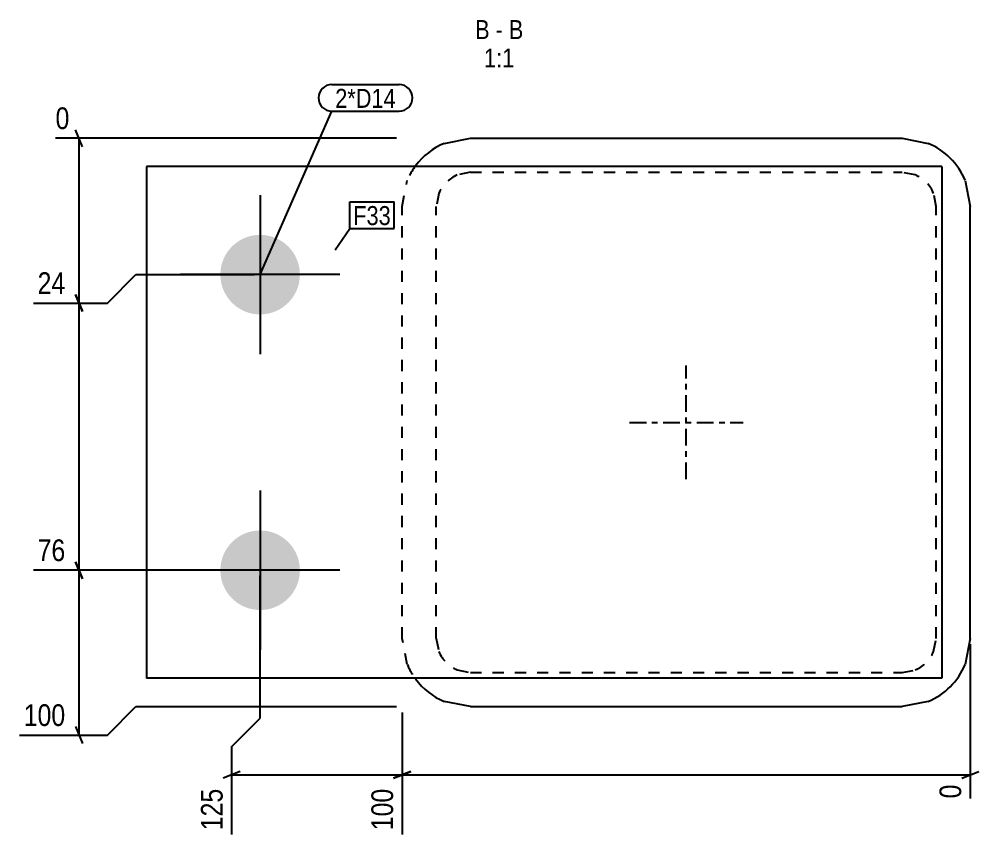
# Model space of a CAD drawing. Header units: millimetres. Extents: x 20 to 27814, y 2 to 799.
# Drawn here: x 6475.4 to 6644.3, y 2.3 to 145.8 of the extents above; entities that cross this region are included whole.
import ezdxf

# ---------------------------------------------------------------- set-up
doc = ezdxf.new("R2010")
doc.units = ezdxf.units.MM
doc.linetypes.add('DXK_LINE_DOT2', pattern=[3.9198, 1.9599, -1.9599])
doc.linetypes.add('DXK_LINE_DOT3', pattern=[5.9187, 2.979, -0.9799, 0.9799, -0.9799])
for name, color, linetype in [('MÅLSÆTNING', 7, 'Continuous'), ('STÅL', 7, 'Continuous'), ('TEKST', 7, 'Continuous')]:
    doc.layers.add(name, color=color, linetype=linetype)
doc.styles.add('Arial Narrow', font='ARIALN.TTF', dxfattribs={"height": 0.2})

msp = doc.modelspace()

# ---------------------------------------------------------------- hatches: boundary and pattern name
at = {"layer": 'STÅL', "linetype": 'Continuous'}
for points in [[(6517.84, 93.87, -1), (6517.84, 107.87, -1)], [(6517.84, 41.87, -1), (6517.84, 55.87, -1)]]:
    msp.add_hatch(color=96, dxfattribs=at).paths.add_polyline_path(points)

# ---------------------------------------------------------------- linework, layer by layer
at = {"layer": 'MÅLSÆTNING', "color": 7, "linetype": 'Continuous'}
for p, q in [((6486.57, 123.37), (6485.37, 126.37)), ((6541.84, 124.87), (6481.83, 124.87)), ((6485.97, 95.87), (6485.97, 124.87)), ((6490.97, 95.87), (6495.97, 100.87)), ((6490.97, 95.87), (6495.97, 100.87)), ((6495.97, 100.87), (6516.84, 100.87)), ((6495.97, 100.87), (6516.84, 100.87)), ((6485.37, 97.37), (6486.57, 94.37)), ((6486.57, 94.37), (6485.37, 97.37)), ((6477.94, 95.87), (6490.97, 95.87)), ((6477.94, 95.87), (6490.97, 95.87)), ((6485.97, 48.87), (6485.97, 95.87)), ((6485.37, 50.37), (6486.57, 47.37)), ((6486.57, 47.37), (6485.37, 50.37)), ((6516.84, 48.87), (6477.94, 48.87)), ((6516.84, 48.87), (6477.94, 48.87)), ((6485.97, 19.87), (6485.97, 48.87)), ((6517.84, 22.87), (6517.84, 47.87)), ((6642.84, 35.87), (6642.84, 8.73)), ((6490.97, 19.87), (6495.97, 24.87)), ((6495.97, 24.87), (6541.84, 24.87)), ((6542.84, 23.87), (6542.84, 2.4)), ((6542.84, 23.87), (6542.84, 2.4)), ((6512.84, 17.87), (6517.84, 22.87)), ((6485.37, 21.37), (6486.57, 18.37)), ((6475.5, 19.87), (6490.97, 19.87)), ((6512.84, 2.4), (6512.84, 17.87)), ((6514.34, 13.47), (6511.34, 12.27)), ((6512.84, 12.87), (6542.84, 12.87)), ((6544.34, 13.47), (6541.34, 12.27)), ((6541.34, 12.27), (6544.34, 13.47)), ((6542.84, 12.87), (6642.84, 12.87)), ((6641.34, 12.27), (6644.34, 13.47))]:
    msp.add_line(p, q, dxfattribs=at)
at = {"layer": 'STÅL', "color": 2, "linetype": 'Continuous'}
for p, q in [((6550.25, 123.96), (6554.84, 124.87)), ((6554.84, 124.87), (6630.84, 124.87)), ((6630.84, 124.87), (6635.43, 123.96)), ((6637.84, 119.87), (6497.84, 119.87)), ((6497.84, 119.87), (6497.84, 29.87)), ((6637.84, 119.87), (6637.84, 29.87)), ((6641.92, 117.46), (6642.84, 112.87)), ((6642.84, 36.87), (6642.84, 112.87)), ((6642.84, 36.87), (6641.92, 32.28)), ((6637.84, 29.87), (6497.84, 29.87)), ((6554.84, 24.87), (6550.25, 25.78)), ((6635.43, 25.78), (6630.84, 24.87)), ((6554.84, 24.87), (6630.84, 24.87))]:
    msp.add_line(p, q, dxfattribs=at)
at = {"layer": 'STÅL', "color": 7, "linetype": 'DXK_LINE_DOT2'}
for p, q in [((6554.84, 118.87), (6552.54, 118.41)), ((6554.84, 118.87), (6630.84, 118.87)), ((6633.13, 118.41), (6630.84, 118.87)), ((6542.84, 112.87), (6543.75, 117.46)), ((6549.3, 115.17), (6548.84, 112.87)), ((6636.84, 112.87), (6636.38, 115.17)), ((6542.84, 36.87), (6542.84, 112.87)), ((6548.84, 36.87), (6548.84, 112.87)), ((6636.84, 36.87), (6636.84, 112.87)), ((6543.75, 32.28), (6542.84, 36.87)), ((6548.84, 36.87), (6549.3, 34.57)), ((6636.38, 34.57), (6636.84, 36.87)), ((6552.54, 31.33), (6554.84, 30.87)), ((6554.84, 30.87), (6630.84, 30.87)), ((6630.84, 30.87), (6633.13, 31.33))]:
    msp.add_line(p, q, dxfattribs=at)
at = {"layer": 'STÅL', "color": 96, "linetype": 'Continuous'}
for p, q in [((6517.84, 114.87), (6517.84, 86.87)), ((6531.84, 100.87), (6503.84, 100.87)), ((6517.84, 62.87), (6517.84, 34.87)), ((6531.84, 48.87), (6503.84, 48.87))]:
    msp.add_line(p, q, dxfattribs=at)
at = {"layer": 'STÅL', "color": 7, "linetype": 'DXK_LINE_DOT3'}
for p, q in [((6592.84, 64.87), (6592.84, 84.87)), ((6582.84, 74.87), (6602.84, 74.87))]:
    msp.add_line(p, q, dxfattribs=at)
at = {"layer": 'STÅL', "color": 2, "linetype": 'Continuous'}
for centre, start, end in [((6554.84, 112.87), 112.5, 143.5514), ((6630.84, 112.87), 22.5, 67.5), ((6630.84, 36.87), 292.5, 337.5), ((6554.84, 36.87), 216.4486, 247.5)]:
    msp.add_arc(centre, 12, start, end, dxfattribs=at)
at = {"layer": 'STÅL', "color": 7, "linetype": 'DXK_LINE_DOT2'}
for centre, radius, start, end in [((6554.84, 112.87), 12, 143.5514, 157.5), ((6554.84, 112.87), 6, 112.5, 157.5), ((6630.84, 112.87), 6, 22.5, 67.5), ((6554.84, 36.87), 6, 202.5, 247.5), ((6630.84, 36.87), 6, 292.5, 337.5), ((6554.84, 36.87), 12, 202.5, 216.4486)]:
    msp.add_arc(centre, radius, start, end, dxfattribs=at)

# ---------------------------------------------------------------- wipeouts: each hides what was drawn before it
at = {"color": 0, "linetype": 'Continuous'}
for points in [[(6558.23, 142.31), (6558.23, 145.81), (6555.68, 145.81), (6555.68, 142.31)], [(6560.56, 142.31), (6560.56, 145.81), (6559.28, 145.81), (6559.28, 142.31)], [(6564.16, 142.31), (6564.16, 145.81), (6561.61, 145.81), (6561.61, 142.31)], [(6562.59, 137.31), (6562.59, 140.81), (6557.25, 140.81), (6557.25, 137.31)]]:
    msp.add_wipeout(points, dxfattribs=at).dxf.layer = 'TEKST'
at = {"color": 0}
for points in [[(6541.71, 130.21), (6541.71, 133.71), (6531.06, 133.71), (6531.06, 130.21)], [(6540.84, 109.59), (6540.84, 113.09), (6534.23, 113.09), (6534.23, 109.59)]]:
    msp.add_wipeout(points, dxfattribs=at).dxf.layer = 'TEKST'

# ---------------------------------------------------------------- next in the draw order: texts
at = {"layer": 'TEKST', "color": 3, "linetype": 'Continuous', "style": 'Arial Narrow'}
for s, p in [('B', (6555.68, 142.31)), ('B', (6561.61, 142.31)), ('-', (6559.28, 142.31)), ('1:1', (6557.25, 137.31))]:
    msp.add_text(s, height=3.34, dxfattribs=at).set_placement(p)

# ---------------------------------------------------------------- next in the draw order: wipeouts: each hides what was drawn before it
at = {"color": 0, "linetype": 'Continuous'}
for points in [[(6485.07, 125.67), (6485.07, 131.27), (6481.03, 131.27), (6481.03, 125.67)], [(6484.34, 96.67), (6484.34, 102.27), (6477.87, 102.27), (6477.87, 96.67)], [(6484.34, 49.67), (6484.34, 55.27), (6477.87, 55.27), (6477.87, 49.67)], [(6484.34, 20.67), (6484.34, 26.27), (6475.43, 26.27), (6475.43, 20.67)], [(6642.04, 11.97), (6636.44, 11.97), (6636.44, 7.93), (6642.04, 7.93)], [(6512.04, 11.24), (6506.44, 11.24), (6506.44, 2.33), (6512.04, 2.33)], [(6542.04, 11.24), (6536.44, 11.24), (6536.44, 2.33), (6542.04, 2.33)]]:
    msp.add_wipeout(points, dxfattribs=at).dxf.layer = 'MÅLSÆTNING'
at = {"color": 0}
for points in [[(6541.71, 130.21), (6541.71, 133.71), (6531.06, 133.71), (6531.06, 130.21)], [(6540.84, 109.59), (6540.84, 113.09), (6534.23, 113.09), (6534.23, 109.59)]]:
    msp.add_wipeout(points, dxfattribs=at).dxf.layer = 'TEKST'

# ---------------------------------------------------------------- next in the draw order: linework, layer by layer
at = {"layer": 'TEKST', "color": 7, "linetype": 'Continuous'}
for p, q in [((6530.46, 134.31), (6542.31, 134.31)), ((6517.84, 100.87), (6530.46, 129.61)), ((6530.46, 129.61), (6542.31, 129.61)), ((6533.63, 113.69), (6541.44, 113.69)), ((6533.63, 108.99), (6533.63, 113.69)), ((6541.44, 108.99), (6541.44, 113.69)), ((6531.05, 105.23), (6533.63, 108.99)), ((6533.63, 108.99), (6541.44, 108.99))]:
    msp.add_line(p, q, dxfattribs=at)
for centre, start, end in [((6530.46, 131.96), 90, 270), ((6542.31, 131.96), 270, 90)]:
    msp.add_arc(centre, 2.35, start, end, dxfattribs=at)

# ---------------------------------------------------------------- next in the draw order: texts
at = {"layer": 'MÅLSÆTNING', "color": 3, "linetype": 'Continuous', "style": 'Arial Narrow'}
for s, height, p in [('0', 3.82, (6481.83, 126.47)), ('24', 3.818, (6478.67, 97.47)), ('76', 3.818, (6478.67, 50.47)), ('100', 3.818, (6476.23, 21.47))]:
    msp.add_text(s, height=height, dxfattribs=at).set_placement(p)
for s, height, p in [('125', 3.818, (6511.24, 3.13)), ('100', 3.818, (6541.24, 3.13)), ('0', 3.82, (6641.24, 8.73))]:
    msp.add_text(s, height=height, rotation=90.0002, dxfattribs=at).set_placement(p)
at = {"layer": 'TEKST', "color": 3, "style": 'Arial Narrow'}
for s, p in [('2*D14', (6531.06, 130.21)), ('F33', (6534.23, 109.59))]:
    msp.add_text(s, height=3.34, dxfattribs=at).set_placement(p)

doc.saveas('drawing.dxf')
